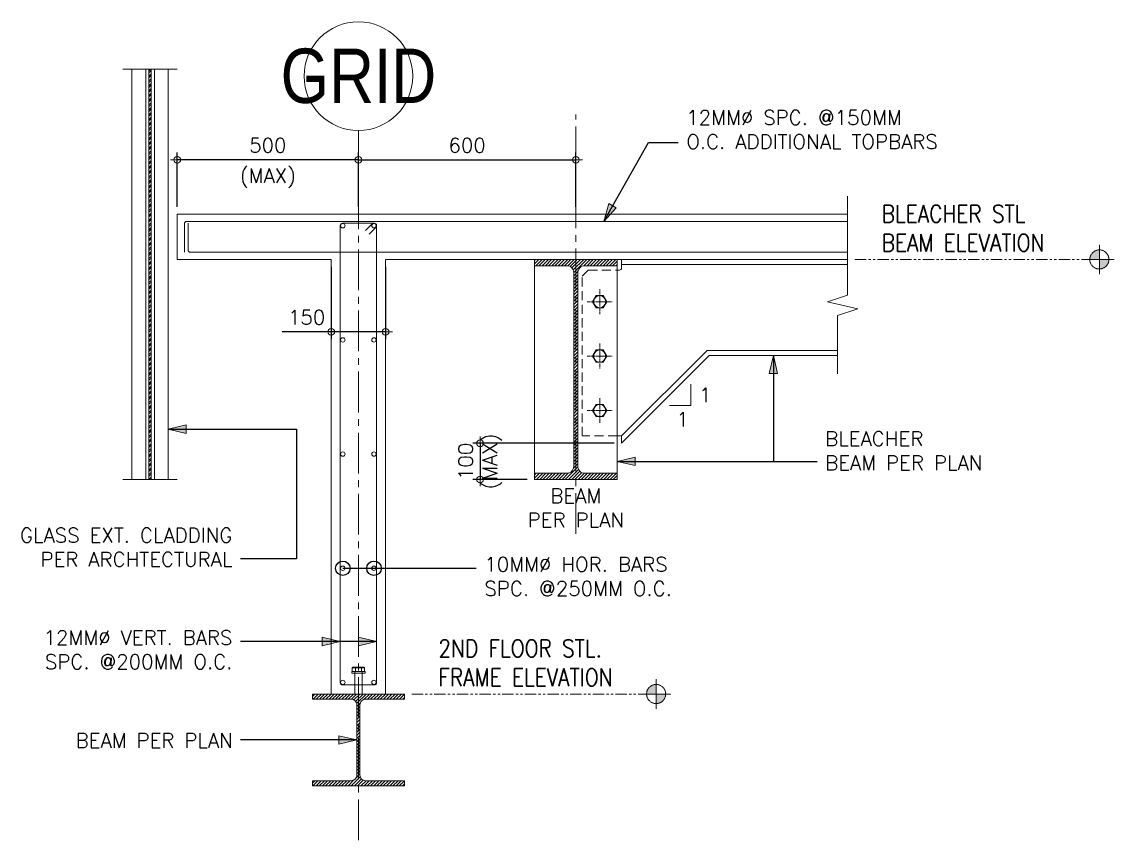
# Model space of a CAD drawing. Header units: millimetres. Extents: x 0 to 437400, y -4782 to 73710.
# Drawn here: x 29319 to 32334, y 14012 to 16272 of the extents above; entities that cross this region are included whole.
import ezdxf

# ---------------------------------------------------------------- set-up
doc = ezdxf.new("R2010")
doc.units = ezdxf.units.MM
doc.header["$LTSCALE"] = 10
doc.header["$MEASUREMENT"] = 0
for name, pattern in [('CENTER2', [1.125, 0.75, -0.125, 0.125, -0.125]), ('HIDDEN', [0.375, 0.25, -0.125]), ('PHANTOM2', [1.25, 0.625, -0.125, 0.125, -0.125, 0.125, -0.125])]:
    doc.linetypes.add(name, pattern=pattern)
doc.layers.get('0').update_dxf_attribs({"lineweight": 9})
for name, color, linetype, lineweight in [('HATCH', 8, 'Continuous', 5), ('HPROP', 251, 'Continuous', 5), ('OUTLINE', 1, 'HIDDEN', 9), ('S-Ablt', 1, 'Continuous', 9), ('S-ANNO-DIMS', 1, 'Continuous', 5), ('S-Anno-Symb', 52, 'PHANTOM2', 9), ('S-Anno-Text', 52, 'Continuous', 15), ('S-ANNO-WELD', 1, 'Continuous', 9), ('S-COLS', 6, 'Continuous', 9), ('S-DETL-FAST', 40, 'Continuous', 9), ('S-DETL-RBAR', 7, 'Continuous', 9), ('S_GRID LINES', 252, 'Continuous', 5), ('S_SLAB', 253, 'Continuous', 9), ('TEXT', 2, 'Continuous', 20), ('TEXT1', 3, 'Continuous', 20), ('WINDOW', 37, 'Continuous', 15)]:
    doc.layers.add(name, color=color, linetype=linetype, lineweight=lineweight)
doc.styles.add('1', font='romans.shx', dxfattribs={"width": 0.85, "height": 60})
doc.styles.add('40', font='simplex.shx', dxfattribs={"height": 40})
doc.styles.add('ARIALNW', font='ARIALN.TTF')
doc.styles.add('ROMANS12', font='ROMANS.shx', dxfattribs={"height": 1.125})
doc.dimstyles.new('ESCA20', dxfattribs={"dimtxt": 40, "dimasz": 0.25, "dimexe": 20, "dimexo": 20, "dimgap": 20, "dimtad": 1, "dimdec": 0, "dimrnd": 1, "dimdsep": 46, "dimtxsty": '40', "dimblk1": 'ESCADIM_ARW', "dimblk2": 'ESCADIM_ARW', "dimsah": 1, "dimcen": 50, "dimclrd": 256, "dimclre": 256, "dimclrt": 52, "dimadec": 0, "dimazin": 0, "dimtfac": 1, "dimtdec": 0, "dimtofl": 0, "dimtmove": 0, "dimatfit": 3, "dimldrblk": 'ESCADIM_ARW', "dimfxl": 1, "dimtolj": 1, "dimtzin": 0, "dimarcsym": 0})
doc.dimstyles.new('ESCA_ARW$7', dxfattribs={"dimtxt": 200, "dimasz": 1, "dimexe": 100, "dimexo": 100, "dimgap": 100, "dimtad": 1, "dimdec": 0, "dimrnd": 1, "dimdsep": 46, "dimtxsty": '1', "dimblk1": 'dim_arw', "dimblk2": 'dim_arw', "dimsah": 1, "dimcen": 50, "dimclrd": 1, "dimclre": 256, "dimclrt": 52, "dimadec": 0, "dimazin": 0, "dimtfac": 1, "dimtofl": 0, "dimtmove": 0, "dimatfit": 3, "dimldrblk": 'dim_arw', "dimfxl": 1, "dimtolj": 1, "dimtzin": 0, "dimarcsym": 0})

# ---------------------------------------------------------------- blocks, each defined once
blk = doc.blocks.new('ESCADIM_ARW')
at = {"color": 9}
blk.add_line((75, 0), (-75, 0), dxfattribs=at)
blk.add_circle((0, 0), 37.5, dxfattribs=at)
blk = doc.blocks.new('*D52')
at = {"layer": 'Defpoints', "color": 0, "transparency": 16777216}
for p in [(30974.3, 15108.3, 0), (30584, 15008.3), (30734, 15008.3, 0)]:
    blk.add_point(p, dxfattribs=at)
at = {"layer": 'S-ANNO-DIMS', "lineweight": -2, "transparency": 16777216}
for p, q in [((30954.3, 15108.3), (30564, 15108.3)), ((30584, 15108.1), (30584, 15008.6)), ((30714, 15008.3), (30564, 15008.3))]:
    blk.add_line(p, q, dxfattribs=at)
at = {"layer": 'S-ANNO-DIMS', "lineweight": -2, "transparency": 16777216, "xscale": 0.25, "yscale": 0.25, "zscale": 0.25}
for p, rotation in [((30584, 15108.3), 90), ((30584, 15008.3), 270)]:
    blk.add_blockref('ESCADIM_ARW', p, dxfattribs=dict(at, rotation=rotation))
at = {"layer": 'S-ANNO-DIMS', "color": 52, "transparency": 16777216, "insert": (30584, 15058.3), "char_height": 40, "attachment_point": 5, "rotation": 90, "style": '40'}
blk.add_mtext('\\A1;100\\P(MAX)', dxfattribs=at)
blk = doc.blocks.new('HBOLTP')
at = {"color": 0, "linetype": 'ByBlock'}
blk.add_lwpolyline([(-0.25, 0.433), (-0.5, 0), (-0.25, -0.433), (0.25, -0.433), (0.5, 0), (0.25, 0.433)], close=True, dxfattribs=at)
blk.add_circle((0, 0), 0.433, dxfattribs=at)
blk = doc.blocks.new('*D53')
at = {"layer": 'Defpoints', "color": 0, "transparency": 16777216}
for p in [(30848.2, 15890.9), (30248.2, 15740.9), (30848.2, 15740.9)]:
    blk.add_point(p, dxfattribs=at)
at = {"layer": 'S-ANNO-DIMS', "lineweight": -2, "transparency": 16777216}
for p, q in [((30248.2, 15760.9), (30248.2, 15910.9)), ((30248.4, 15890.9), (30847.9, 15890.9)), ((30848.2, 15760.9), (30848.2, 15910.9))]:
    blk.add_line(p, q, dxfattribs=at)
at = {"layer": 'S-ANNO-DIMS', "lineweight": -2, "transparency": 16777216, "xscale": 0.25, "yscale": 0.25, "zscale": 0.25, "rotation": 180}
blk.add_blockref('ESCADIM_ARW', (30248.2, 15890.9), dxfattribs=at)
at = {"layer": 'S-ANNO-DIMS', "lineweight": -2, "transparency": 16777216, "xscale": 0.25, "yscale": 0.25, "zscale": 0.25}
blk.add_blockref('ESCADIM_ARW', (30848.2, 15890.9), dxfattribs=at)
at = {"layer": 'S-ANNO-DIMS', "color": 52, "transparency": 16777216, "insert": (30548.2, 15930.9), "char_height": 40, "attachment_point": 5, "style": '40'}
blk.add_mtext('\\A1;600', dxfattribs=at)
blk = doc.blocks.new('dim_arw')
h = blk.add_hatch(color=256)
h.paths.add_polyline_path([(-125.603, 29.454), (0, 0), (-125.603, -29.454, -0.115681), (-132.51, 0, -0.115681)])
h.paths.add_polyline_path([(-249.023, 58.396), (-125.603, 29.454, 0.115681), (-132.51, 0, 0.115681), (-125.603, -29.454), (-249.023, -58.396)])
for p, q in [((0, 0), (-249.023, 58.396)), ((-249.023, 58.396), (-249.023, -58.396)), ((0, 0), (-249.023, -58.396))]:
    blk.add_line(p, q)
blk = doc.blocks.new('*D54')
at = {"layer": 'Defpoints', "color": 0, "transparency": 16777216}
for p in [(29748.2, 15890.9), (29748.2, 15740.9, 0), (30248.2, 15740.9)]:
    blk.add_point(p, dxfattribs=at)
at = {"layer": 'S-ANNO-DIMS', "lineweight": -2, "transparency": 16777216}
for p, q in [((29748.2, 15760.9), (29748.2, 15910.9)), ((30247.9, 15890.9), (29748.4, 15890.9)), ((30248.2, 15760.9), (30248.2, 15910.9))]:
    blk.add_line(p, q, dxfattribs=at)
at = {"layer": 'S-ANNO-DIMS', "lineweight": -2, "transparency": 16777216, "xscale": 0.25, "yscale": 0.25, "zscale": 0.25, "rotation": 180}
blk.add_blockref('ESCADIM_ARW', (29748.2, 15890.9), dxfattribs=at)
at = {"layer": 'S-ANNO-DIMS', "lineweight": -2, "transparency": 16777216, "xscale": 0.25, "yscale": 0.25, "zscale": 0.25}
blk.add_blockref('ESCADIM_ARW', (30248.2, 15890.9), dxfattribs=at)
at = {"layer": 'S-ANNO-DIMS', "color": 52, "transparency": 16777216, "char_height": 40, "attachment_point": 5, "style": '40'}
for s, insert in [('\\A1;500', (29998.2, 15930.9)), ('\\A1;(MAX)', (29998.2, 15840.4))]:
    blk.add_mtext(s, dxfattribs=dict(at, insert=insert))
blk = doc.blocks.new('BOLT', base_point=(6.579, 3.6798))
for p, q in [((6.571, 3.6847), (6.571, 3.6798)), ((6.575, 3.6847), (6.571, 3.6847)), ((6.575, 3.6858), (6.573, 3.6858)), ((6.575, 3.6798), (6.575, 3.6858)), ((6.575, 3.6858), (6.583, 3.6858)), ((6.575, 3.6847), (6.583, 3.6847)), ((6.585, 3.6858), (6.583, 3.6858)), ((6.583, 3.6798), (6.583, 3.6858)), ((6.587, 3.6847), (6.583, 3.6847)), ((6.587, 3.6798), (6.587, 3.6847))]:
    blk.add_line(p, q)
for centre, radius, start, end in [((6.573, 3.6833), 0.00241, 33.9696, 146.0304), ((6.579, 3.6777), 0.00805, 60.2058, 119.7942), ((6.585, 3.6833), 0.00241, 33.9696, 146.0304)]:
    blk.add_arc(centre, radius, start, end)
blk = doc.blocks.new('BOLT20')
at = {"color": 1}
for p, q in [((-18.5, 4.5), (-18.5, 0)), ((18.5, 4.5), (-18.5, 4.5)), ((-18.5, 0), (18.5, 0)), ((18.5, 0), (18.5, 4.5))]:
    blk.add_line(p, q, dxfattribs=at)
at = {"color": 1, "xscale": 2125, "yscale": 2000, "zscale": 2125}
blk.add_blockref('BOLT', (0, 4.5), dxfattribs=at)
blk = doc.blocks.new('Elev_Pnt')
at = {"layer": 'S-Anno-Symb'}
h = blk.add_hatch(color=1, dxfattribs=at)
h.paths.add_polyline_path([(0, 110, 0.414214), (-110, 0), (0, 0)])
h.paths.add_polyline_path([(110, 0), (0, 0), (0, -110, 0.414214)])
at = {"layer": 'S-Anno-Symb', "color": 1}
for p, q in [((0, -170), (0, 170)), ((-170, 0), (170, 0))]:
    blk.add_line(p, q, dxfattribs=at)
blk.add_circle((0, 0), 110, dxfattribs=at)
blk = doc.blocks.new('*D55')
at = {"layer": 'Defpoints', "color": 0, "transparency": 16777216}
for p in [(30173.2, 15615.9, 0), (30323.2, 15615.9, 0), (30173.2, 15416)]:
    blk.add_point(p, dxfattribs=at)
at = {"layer": 'S-ANNO-DIMS', "lineweight": -2, "transparency": 16777216}
for p, q in [((30173.2, 15595.9), (30173.2, 15396)), ((30323.2, 15595.9), (30323.2, 15396)), ((30173.2, 15416), (30037.7, 15416)), ((30322.9, 15416), (30173.4, 15416))]:
    blk.add_line(p, q, dxfattribs=at)
at = {"layer": 'S-ANNO-DIMS', "lineweight": -2, "transparency": 16777216, "xscale": 0.25, "yscale": 0.25, "zscale": 0.25, "rotation": 180}
blk.add_blockref('ESCADIM_ARW', (30173.2, 15416), dxfattribs=at)
at = {"layer": 'S-ANNO-DIMS', "lineweight": -2, "transparency": 16777216, "xscale": 0.25, "yscale": 0.25, "zscale": 0.25}
blk.add_blockref('ESCADIM_ARW', (30323.2, 15416), dxfattribs=at)
at = {"layer": 'S-ANNO-DIMS', "color": 52, "transparency": 16777216, "insert": (30105.3, 15456), "char_height": 40, "attachment_point": 5, "style": '40'}
blk.add_mtext('\\A1;150', dxfattribs=at)

msp = doc.modelspace()

# ---------------------------------------------------------------- hatches: boundary and pattern name
at = {"layer": 'HATCH'}
h = msp.add_hatch(dxfattribs=at)
h.set_pattern_fill('ANSI32', color=254, scale=25, style=0)
h.set_pattern_definition([(45, (-121997.13, -116890.902), (-6.62912607, 6.62912607), []), (45, (-121992.711, -116890.902), (-6.62912607, 6.62912607), [])])
h.paths.add_polyline_path([(29670.2, 16140.9), (29676.2, 16140.9), (29676.2, 15008.3), (29670.2, 15008.3)])
h = msp.add_hatch(dxfattribs=at)
h.set_pattern_fill('ANSI31', color=254, scale=50, style=0)
h.set_pattern_definition([(45, (-118582.229, -117015.902), (-4.41941738, 4.41941738), [])])
edge = h.paths.add_edge_path()
edge.add_line((30848.2, 15008.3), (30734, 15008.3))
edge.add_line((30734, 15008.3), (30734, 15025.6))
edge.add_line((30734, 15025.6), (30823.3, 15025.6))
edge.add_arc((30823.3, 15044.8), 19.2, 270, 360)
edge.add_line((30842.6, 15044.8), (30842.6, 15579.4))
edge.add_arc((30823.3, 15579.4), 19.2, 0, 90)
edge.add_line((30823.3, 15598.6), (30734, 15598.6))
edge.add_line((30734, 15598.6), (30734, 15615.9))
edge.add_line((30734, 15615.9), (30962.3, 15615.9))
edge.add_line((30962.3, 15615.9), (30962.3, 15598.6))
edge.add_line((30962.3, 15598.6), (30873, 15598.6))
edge.add_arc((30873, 15579.4), 19.2, 90, 180)
edge.add_line((30853.8, 15579.4), (30853.8, 15044.8))
edge.add_arc((30873, 15044.8), 19.2, 180, 270)
edge.add_line((30873, 15025.6), (30962.3, 15025.6))
edge.add_line((30962.3, 15025.6), (30962.3, 15008.3))
edge.add_line((30962.3, 15008.3), (30848.2, 15008.3))
h = msp.add_hatch(dxfattribs=at)
h.set_pattern_fill('ANSI31', color=254, scale=50, style=0)
h.set_pattern_definition([(45, (-106065.4467, -117941.8645), (-4.41941738, 4.41941738), [])])
edge = h.paths.add_edge_path()
edge.add_line((30248.2, 14162.4), (30121.2, 14162.4))
edge.add_line((30121.2, 14162.4), (30121.2, 14176.6))
edge.add_line((30121.2, 14176.6), (30227.9, 14176.6))
edge.add_arc((30227.9, 14192.5), 15.9, 270, 360)
edge.add_line((30243.9, 14192.5), (30243.9, 14385.7))
edge.add_arc((30227.9, 14385.7), 15.9, 0, 90)
edge.add_line((30227.9, 14401.6), (30121.2, 14401.6))
edge.add_line((30121.2, 14401.6), (30121.2, 14415.9))
edge.add_line((30121.2, 14415.9), (30375.2, 14415.9))
edge.add_line((30375.2, 14415.9), (30375.2, 14401.6))
edge.add_line((30375.2, 14401.6), (30268.4, 14401.6))
edge.add_arc((30268.4, 14385.7), 15.9, 90, 180)
edge.add_line((30252.5, 14385.7), (30252.5, 14192.5))
edge.add_arc((30268.4, 14192.5), 15.9, 180, 270)
edge.add_line((30268.4, 14176.6), (30375.2, 14176.6))
edge.add_line((30375.2, 14176.6), (30375.2, 14162.4))
edge.add_line((30375.2, 14162.4), (30248.2, 14162.4))

# ---------------------------------------------------------------- linework, layer by layer
at = {"color": 1}
for p, q in [((29748.2, 16140.9, 0), (29598.2, 16140.9, 0)), ((29748.2, 15008.3, 0), (29598.2, 15008.3, 0))]:
    msp.add_line(p, q, dxfattribs=at)
at = {"color": 1, "elevation": 0}
msp.add_lwpolyline([(31598.4, 15790.9), (31598.4, 15516.9), (31542.8, 15498.6), (31626.2, 15479.6), (31570.6, 15461.3), (31570.6, 15300.4)], dxfattribs=at)
at = {"color": 254, "elevation": 0}
msp.add_lwpolyline([(31165.6, 15271.3), (31165.6, 15212.3), (31106.6, 15212.3)], dxfattribs=at)
msp.add_circle((30248.2, 16122, 0), 150)
at = {"layer": 'HPROP', "color": 1}
for p, q in [((30238.2, 14478.4, 0), (30238.2, 14415.9, 0)), ((30258.2, 14478.4, 0), (30258.2, 14415.9, 0)), ((30238.2, 14415.9, 0), (30258.2, 14415.9, 0))]:
    msp.add_line(p, q, dxfattribs=at)
at = {"layer": 'OUTLINE', "linetype": 'HIDDEN', "ltscale": 10, "elevation": 0}
msp.add_lwpolyline([(30962.3, 15128.4), (30865.8, 15128.4), (30865.8, 15569.6), (30882.7, 15586.6), (30962.3, 15586.6)], dxfattribs=at)
at = {"layer": 'S-ANNO-DIMS', "linetype": 'CENTER2'}
for p, q in [((30914, 15464.9, 0), (30914, 15533.7, 0)), ((30879.7, 15499.3, 0), (30948.4, 15499.3, 0)), ((30914, 15383.4, 0), (30914, 15314.6, 0)), ((30879.7, 15349, 0), (30948.4, 15349, 0)), ((30914, 15233.1, 0), (30914, 15164.3, 0)), ((30879.7, 15198.7, 0), (30948.4, 15198.7, 0))]:
    msp.add_line(p, q, dxfattribs=at)
at = {"layer": 'S-Anno-Symb', "color": 1, "ltscale": 5}
for p, q in [((31618.4, 15615.9, 0), (32293, 15615.9, 0)), ((30395.2, 14415.9, 0), (31069.8, 14415.9, 0))]:
    msp.add_line(p, q, dxfattribs=at)
at = {"layer": 'S-COLS', "color": 2, "ltscale": 0.05}
for p, q in [((30974.3, 15601.6, 0), (31598.4, 15601.6, 0)), ((30974.3, 15128.4, 0), (31210.5, 15364.6, 0)), ((31210.5, 15364.6, 0), (31570.6, 15364.6, 0)), ((30974.3, 15128.4, 0), (30962.3, 15128.4, 0)), ((30974.3, 15108.3, 0), (30974.3, 15128.4, 0))]:
    msp.add_line(p, q, dxfattribs=at)
at = {"layer": 'S-COLS', "ltscale": 0.05, "elevation": 0}
msp.add_lwpolyline([(30848.2, 15008.3), (30734, 15008.3), (30734, 15025.6), (30823.3, 15025.6, 0.414214), (30842.6, 15044.8), (30842.6, 15579.4, 0.414214), (30823.3, 15598.6), (30734, 15598.6), (30734, 15615.9), (30962.3, 15615.9), (30962.3, 15598.6), (30873, 15598.6, 0.414214), (30853.8, 15579.4), (30853.8, 15044.8, 0.414214), (30873, 15025.6), (30962.3, 15025.6), (30962.3, 15008.3), (30848.2, 15008.3)], format="xyb", dxfattribs=at)
at = {"layer": 'S-COLS', "color": 2, "ltscale": 0.05, "elevation": 0}
msp.add_lwpolyline([(30734, 15615.9), (30962.3, 15615.9), (30962.3, 15008.3), (30734, 15008.3)], close=True, dxfattribs=at)
msp.add_lwpolyline([(31598.4, 15615.9), (30974.3, 15615.9), (30974.3, 15592.6, -0.414214), (30968.3, 15586.6), (30962.3, 15586.6)], format="xyb", dxfattribs=at)
msp.add_lwpolyline([(30974.3, 15108.3), (31216.4, 15350.4), (31570.6, 15350.4)], dxfattribs=at)
at = {"layer": 'S-COLS', "color": 42, "ltscale": 0.05, "elevation": 0}
msp.add_lwpolyline([(30248.2, 14162.4), (30121.2, 14162.4), (30121.2, 14176.6), (30227.9, 14176.6, 0.414214), (30243.9, 14192.5), (30243.9, 14385.7, 0.414214), (30227.9, 14401.6), (30121.2, 14401.6), (30121.2, 14415.9), (30375.2, 14415.9), (30375.2, 14401.6), (30268.4, 14401.6, 0.414214), (30252.5, 14385.7), (30252.5, 14192.5, 0.414214), (30268.4, 14176.6), (30375.2, 14176.6), (30375.2, 14162.4), (30248.2, 14162.4)], format="xyb", dxfattribs=at)
at = {"layer": 'S-DETL-RBAR', "elevation": 0}
for points in [[(31598.4, 15720.9), (29774.2, 15720.9, 0.414214), (29768.2, 15714.9), (29768.2, 15635.9)], [(31598.4, 15635.9), (29784.2, 15635.9, -0.414214), (29778.2, 15641.9), (29778.2, 15715.9)], [(30277.7, 15685.5), (30296.1, 15703.9, 1), (30286.2, 15713.8), (30267.8, 15695.4)]]:
    msp.add_lwpolyline(points, format="xyb", dxfattribs=at)
msp.add_lwpolyline([(30292.2, 14440.9), (30204.2, 14440.9, -0.414214), (30198.2, 14446.9), (30198.2, 15709.9, -0.414214), (30204.2, 15715.9), (30292.2, 15715.9, -0.414214), (30298.2, 15709.9), (30298.2, 14446.9, -0.414214)], format="xyb", close=True, dxfattribs=at)
at = {"layer": 'S-DETL-RBAR'}
for centre in [(30205.2, 15708.9, 0), (30291.2, 15708.9, 0), (30205.2, 15393.6, 0), (30291.2, 15393.6, 0), (30205.2, 15078.4, 0), (30291.2, 15078.4, 0), (30205.2, 14763.1, 0), (30291.2, 14763.1, 0), (30205.2, 14447.9, 0), (30291.2, 14447.9, 0)]:
    msp.add_circle(centre, 6, dxfattribs=at)
at = {"layer": 'S_GRID LINES', "linetype": 'CENTER2', "ltscale": 15}
for p, q in [((30848.2, 14858.3, 0), (30848.2, 16015.9, 0)), ((30248.2, 14012.4, 0), (30248.2, 15972, 0))]:
    msp.add_line(p, q, dxfattribs=at)
at = {"layer": 'S_SLAB', "elevation": 0}
for points in [[(30323.2, 15615.9), (31598.4, 15615.9), (31598.4, 15740.9), (29748.2, 15740.9), (29748.2, 15615.9), (30173.2, 15615.9)], [(30173.2, 15615.9), (30173.2, 14415.9), (30323.2, 14415.9), (30323.2, 15615.9)]]:
    msp.add_lwpolyline(points, dxfattribs=at)
at = {"layer": 'WINDOW', "linetype": 'Continuous', "lineweight": 15, "ltscale": 200}
for p, q in [((29623.2, 15008.3, 0), (29623.2, 16140.9, 0)), ((29661.2, 15008.3, 0), (29661.2, 16140.9, 0)), ((29685.2, 15008.3, 0), (29685.2, 16140.9, 0)), ((29723.2, 15008.3, 0), (29723.2, 16140.9, 0))]:
    msp.add_line(p, q, dxfattribs=at)
at = {"layer": 'WINDOW', "linetype": 'Continuous', "lineweight": 15, "ltscale": 200, "elevation": 0}
msp.add_lwpolyline([(29670.2, 16140.9), (29676.2, 16140.9), (29676.2, 15008.3), (29670.2, 15008.3), (29670.2, 16140.9)], dxfattribs=at)

# ---------------------------------------------------------------- block references
at = {"layer": 'S-Ablt', "color": 1, "xscale": -1}
msp.add_blockref('BOLT20', (30248.2, 14473.9, 0), dxfattribs=at)
at = {"layer": 'S-Anno-Symb', "xscale": 0.2399999999906868, "yscale": 0.2399999999906868, "zscale": 0.2399999999906868}
for p in [(32293, 15615.9, 0), (31069.8, 14415.9, 0)]:
    msp.add_blockref('Elev_Pnt', p, dxfattribs=at)
at = {"layer": 'S-DETL-FAST', "linetype": 'ByBlock', "xscale": 38.97000000008848, "yscale": 38.97000000008848, "zscale": 38.97000000008848, "rotation": 180}
msp.add_blockref('HBOLTP', (30914, 15499.3, 0), dxfattribs=at)
at = {"layer": 'S-DETL-FAST', "linetype": 'ByBlock', "xscale": -38.97000000008848, "yscale": 38.97000000008848, "zscale": 38.97000000008848}
for p in [(30914, 15349, 0), (30914, 15198.7, 0)]:
    msp.add_blockref('HBOLTP', p, dxfattribs=at)

# ---------------------------------------------------------------- texts
at = {"layer": 'S-Anno-Text', "char_height": 40, "style": 'ROMANS12'}
for s, insert, width, attachment_point in [('12MM%%C SPC. @150MM\\PO.C. ADDITIONAL TOPBARS', (31152.9, 16027.8, 0), 910.912, 1), ('1', (31188.3, 15261.8, 0), 936.672, 1), ('1', (31125.6, 15194.5, 0), 936.672, 1), ('\\pxql;BLEACHER\\PBEAM PER PLAN', (31536.3, 15140.8, 0), 936.672, 1), ('\\pxqc;BEAM\\PPER PLAN', (30848.2, 14983.3, 0), 766.339, 2), ('GLASS EXT. CLADDING\\PPER ARCHTECTURAL', (29900.5, 14874.4, 0), 936.672, 3), ('10MM%%C HOR. BARS\\PSPC. @250MM O.C.', (30595.8, 14793.9, 0), 936.672, 1), ('12MM%%C VERT. BARS \\PSPC. @200MM O.C. ', (29900.5, 14591.6, 0), 1104.462, 3), ('\\pxqr;BEAM PER PLAN', (29901.5, 14307.5, 0), 936.672, 3)]:
    msp.add_mtext(s, dxfattribs=dict(at, insert=insert, width=width, attachment_point=attachment_point))
at = {"layer": 'TEXT', "insert": (30248.2, 16122, 0), "char_height": 150, "width": 943.451, "attachment_point": 5, "style": 'ARIALNW'}
msp.add_mtext('GRID', dxfattribs=at)
at = {"layer": 'TEXT1', "char_height": 48, "attachment_point": 1, "style": '1'}
for s, insert, width in [('BLEACHER STL\\PBEAM ELEVATION', (31692.2, 15766, 0), 969.317), ('2ND FLOOR STL.\\PFRAME ELEVATION', (30469.1, 14566, 0), 724.583)]:
    msp.add_mtext(s, dxfattribs=dict(at, insert=insert, width=width))

# ---------------------------------------------------------------- dimensions: what is measured, and where the dimension line sits
at = {"layer": 'S-ANNO-DIMS'}
dim = msp.add_linear_dim(base=(29748.2, 15890.9, 0), p1=(30248.2, 15740.9, 0), p2=(29748.2, 15740.9, 0), angle=180, text='<>\\X(MAX)', dimstyle='ESCA20', dxfattribs=at)
dim.commit()
dim.dimension.update_dxf_attribs({"geometry": '*D54', "text_midpoint": (29998.2, 15890.9, 0)})
dim = msp.add_linear_dim(base=(30848.2, 15890.9, 0), p1=(30248.2, 15740.9, 0), p2=(30848.2, 15740.9, 0), text='<>\\X', dimstyle='ESCA20', dxfattribs=at)
dim.commit()
dim.dimension.update_dxf_attribs({"geometry": '*D53', "text_midpoint": (30548.2, 15890.9, 0)})
dim = msp.add_linear_dim(base=(30173.2, 15416, 0), p1=(30323.2, 15615.9, 0), p2=(30173.2, 15615.9, 0), dimstyle='ESCA20', dxfattribs=at)
dim.commit()
dim.dimension.update_dxf_attribs({"geometry": '*D55', "text_midpoint": (30105.3, 15416, 0), "dimtype": 160})
dim = msp.add_linear_dim(base=(30584, 15008.3, 0), p1=(30974.3, 15108.3, 0), p2=(30734, 15008.3, 0), angle=90, text='<>\\X(MAX)', dimstyle='ESCA20', dxfattribs=at)
dim.commit()
dim.dimension.update_dxf_attribs({"geometry": '*D52', "text_midpoint": (30584, 15058.3, 0), "dimtype": 160})

# ---------------------------------------------------------------- leaders
at = {"layer": 'S-ANNO-WELD'}
for points, override in [([(30925.1, 15720.9, 0), (31049.1, 15939.2, 0), (31130.4, 15939.2, 0)], {"dimscale": 0.2}), ([(31393.5, 15350.4, 0), (31393.5, 15058.3, 0), (31514.6, 15058.3, 0)], {"dimscale": 0.2}), ([(29723.2, 15147.4, 0), (30077.3, 15147.4, 0), (30077.3, 14788.9, 0), (29923.2, 14788.9, 0)], {"dimscale": 0.2}), ([(30962.3, 15058.3, 0), (31514.6, 15058.3, 0)], {"dimscale": 0.2}), ([(30205.2, 14763.1, 0), (30573.2, 14763.1, 0)], {"dimscale": 0.2, "dimasz": 200, "dimldrblk": 'DotBlank'}), ([(30291.2, 14763.1, 0), (30573.2, 14763.1, 0)], {"dimscale": 0.2, "dimasz": 200, "dimldrblk": 'DotBlank'}), ([(30298.2, 14560.8, 0), (29923.2, 14560.8, 0)], {"dimscale": 0.2}), ([(30198.2, 14560.8, 0), (29923.2, 14560.8, 0)], {"dimscale": 0.2}), ([(30243.9, 14289.1, 0), (29923.2, 14289.1, 0)], {"dimscale": 0.2})]:
    msp.add_leader(points, dimstyle='ESCA_ARW$7', override=override, dxfattribs=at)

doc.saveas('drawing.dxf')
